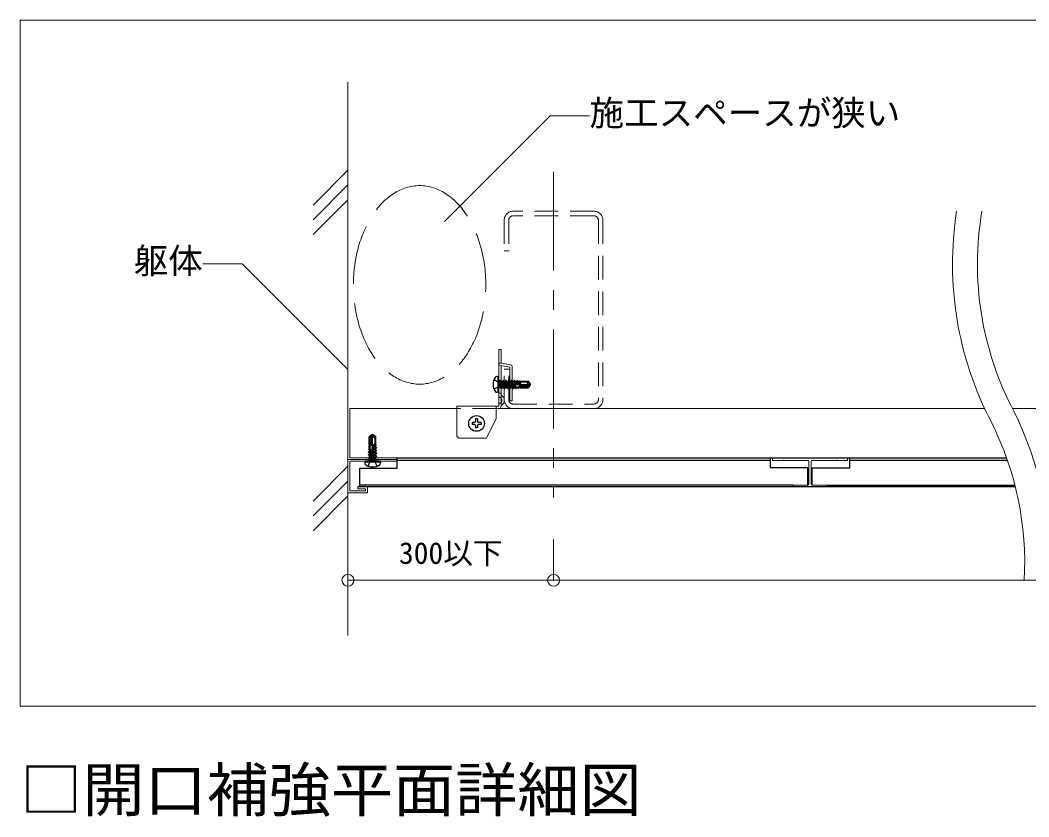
# Model space of a CAD drawing. Units: millimetres, scale not verified. Extents: x -1950 to 1950, y -1347 to 1325.
# Drawn here: x 20 to 531, y 55 to 458 of the extents above; entities that cross this region are included whole.
import ezdxf
from ezdxf.enums import TextEntityAlignment as Align

# ---------------------------------------------------------------- set-up
doc = ezdxf.new("R2010")
doc.units = ezdxf.units.MM
doc.header["$LTSCALE"] = 10
doc.header["$PDMODE"] = 32
doc.header["$PDSIZE"] = 6
for name, pattern in [('CHAIN1', [8, 5, -1, 1, -1]), ('DASHED1', [1.8, 1.2, -0.6]), ('DASHED3', [4, 3, -1]), ('LONG_DASHED1', [7, 6, -1])]:
    doc.linetypes.add(name, pattern=pattern)
for name, color, linetype, lineweight in [('4-0_中心線', 4, 'CHAIN1', 9), ('4-1_吊り材', 7, 'Continuous', 18), ('4-2_野縁受け', 3, 'Continuous', 18), ('4-3_野縁', 2, 'Continuous', 25), ('4-5_寸法', 4, 'Continuous', 9), ('4-6_文字', 7, 'Continuous', 18), ('4-9_躯体他', 4, 'Continuous', 9), ('4-B_補強金具・金具・その他', 3, 'Continuous', 18), ('4-C_ビス・アンカーボルト・強調図形', 2, 'Continuous', 25), ('F-3_野縁', 3, 'Continuous', 18)]:
    doc.layers.add(name, color=color, linetype=linetype, lineweight=lineweight)
doc.styles.add('ＭＳ ゴシック', font='')
doc.styles.get('ＭＳ ゴシック').set_extended_font_data('MS Gothic')

msp = doc.modelspace()

# ---------------------------------------------------------------- linework, layer by layer
at = {"layer": '4-0_中心線'}
msp.add_line((290.34, 381.72), (290.34, 216.72), dxfattribs=at)
at = {"layer": '4-1_吊り材'}
for p, q in [((187.1, 236.72), (187.1, 261.72)), ((187.1, 261.72), (241.32, 261.72)), ((261.32, 261.72), (508.85, 261.72)), ((522.92, 261.72), (691.32, 261.72)), ((187.1, 236.72), (519.96, 236.72))]:
    msp.add_line(p, q, dxfattribs=at)
at = {"layer": '4-2_野縁受け'}
for p, q in [((401.34, 236.72), (439.34, 236.72)), ((401.34, 236.72), (401.34, 235.52)), ((401.34, 235.52), (406.74, 235.52)), ((406.74, 235.52), (406.84, 235.72)), ((406.84, 235.72), (406.94, 235.52)), ((406.94, 235.52), (419.24, 235.52)), ((421.44, 235.52), (433.74, 235.52)), ((433.84, 235.72), (433.74, 235.52)), ((433.94, 235.52), (433.84, 235.72)), ((433.94, 235.52), (439.34, 235.52)), ((439.34, 235.52), (439.34, 236.72)), ((419.74, 235.02), (419.74, 223.52)), ((420.94, 223.52), (420.94, 235.02)), ((411.84, 222.02), (428.84, 222.02)), ((419.84, 222.02), (420.84, 222.02)), ((421.44, 223.02), (428.84, 223.02)), ((428.84, 222.02), (428.84, 223.02))]:
    msp.add_line(p, q, dxfattribs=at)
msp.add_lwpolyline([(419.24, 223.02), (411.84, 223.02), (411.84, 222.02)], dxfattribs=at)
for centre, start, end in [((419.24, 235.02), 0, 90), ((421.44, 235.02), 90, 180), ((419.24, 223.52), 270, 0), ((421.44, 223.52), 180, 270)]:
    msp.add_arc(centre, 0.5, start, end, dxfattribs=at)
at = {"layer": '4-3_野縁'}
for p, q in [((211.1, 236.72), (519.96, 236.72)), ((400.24, 235.52), (211.1, 235.52)), ((440.44, 231.72), (440.44, 236.72)), ((520.38, 235.52), (440.44, 235.52)), ((421.44, 231.72), (440.44, 231.72)), ((421.44, 223.02), (421.44, 231.72)), ((524.39, 222.02), (191.1, 222.02)), ((411.84, 223.02), (192.1, 223.02)), ((428.84, 223.02), (524.13, 223.02))]:
    msp.add_line(p, q, dxfattribs=at)
for points in [[(192.1, 222.02), (192.1, 231.52), (211.1, 231.52), (211.1, 236.72)], [(419.24, 223.02), (419.24, 231.72), (400.24, 231.72), (400.24, 236.72)]]:
    msp.add_lwpolyline(points, dxfattribs=at)
at = {"layer": '4-5_寸法'}
for p, q in [((186.1, 174.76), (186.1, 195.42)), ((290.34, 174.76), (290.34, 195.42)), ((186.1, 174.76), (290.34, 174.76)), ((290.34, 174.76), (740.34, 174.76))]:
    msp.add_line(p, q, dxfattribs=at)
at = {"layer": '4-5_寸法', "color": 7}
for p in [(186.1, 174.76), (290.34, 174.76)]:
    msp.add_point(p, dxfattribs=at)
at = {"layer": '4-6_文字'}
for p, q in [((132.55, 335.1), (112.55, 335.1)), ((186.1, 281.55), (132.55, 335.1))]:
    msp.add_line(p, q, dxfattribs=at)
msp.add_lwpolyline([(235.02, 356.47), (288.57, 410.02), (308.57, 410.02)], dxfattribs=at)
for centre, radius, start, end in [((665.2, 334.95), 172.65, 171.0799, 207.7351), ((665.2, 334.95), 160.02, 170.3695, 207.7351), ((369.11, 183.34), 172.65, 357.1523, 26.5414), ((369.11, 183.34), 160.02, 356.9274, 26.5414)]:
    msp.add_arc(centre, radius, start, end, dxfattribs=at)
at = {"layer": '4-6_文字', "linetype": 'DASHED3'}
msp.add_ellipse((222.45, 324.41), major_axis=(0, 50.29), ratio=0.666667, dxfattribs=at)
at = {"layer": '4-9_躯体他'}
for p, q in [((186.1, 427.17), (186.1, 146.82)), ((168.42, 364.85), (186.1, 382.52)), ((168.42, 357.35), (186.1, 375.02)), ((168.42, 349.85), (186.1, 367.52)), ((168.42, 214.85), (186.1, 232.52)), ((168.42, 207.35), (186.1, 225.02)), ((168.42, 199.85), (186.1, 217.52))]:
    msp.add_line(p, q, dxfattribs=at)
at = {"layer": '4-9_躯体他', "linetype": 'DASHED1'}
for p, q in [((310.74, 361.72), (269.94, 361.72)), ((310.74, 359.42), (270.14, 359.42)), ((265.34, 357.12), (265.34, 341.72)), ((267.64, 357.12), (267.64, 341.72)), ((313.04, 357.12), (313.04, 266.32)), ((315.34, 357.12), (315.34, 266.32)), ((267.84, 341.72), (265.34, 341.72)), ((265.34, 266.32), (265.34, 281.72)), ((267.64, 281.72), (265.34, 281.72)), ((267.64, 266.32), (267.64, 281.72)), ((269.94, 264.02), (310.74, 264.02)), ((310.74, 261.72), (269.94, 261.72))]:
    msp.add_line(p, q, dxfattribs=at)
for centre, radius, start, end in [((269.94, 357.12), 4.6, 90, 180), ((269.94, 357.12), 2.3, 90, 180), ((310.74, 357.12), 4.6, 0, 90), ((310.74, 357.12), 2.3, 0, 90), ((269.94, 266.32), 4.6, 180, 270), ((269.94, 266.32), 2.3, 180, 270), ((310.74, 266.32), 2.3, 270, 0), ((310.74, 266.32), 4.6, 270, 0)]:
    msp.add_arc(centre, radius, start, end, dxfattribs=at)
at = {"layer": '4-B_補強金具・金具・その他'}
for p, q in [((263.72, 291.72), (262.52, 291.72)), ((262.52, 264.32), (262.52, 291.72)), ((263.52, 283.54), (268.22, 282.71)), ((263.72, 263.37), (263.72, 283.5)), ((268.22, 265.72), (268.22, 282.71)), ((269.42, 282.71), (269.42, 265.72)), ((262.52, 267.52), (262.52, 264.32)), ((241.32, 247.72), (241.32, 262.92)), ((261.32, 256.72), (261.32, 262.92)), ((261.32, 261.72), (262.52, 261.72)), ((263.72, 262.92), (263.72, 263.37)), ((268.22, 265.72), (269.42, 265.72)), ((261.32, 256.72), (256.32, 246.72)), ((241.32, 247.72), (242.32, 246.72)), ((242.32, 246.72), (256.32, 246.72)), ((186.1, 236.02), (186.1, 219.02)), ((186.1, 236.02), (211.1, 236.02)), ((211.1, 236.02), (211.1, 235.02)), ((187.1, 235.02), (211.1, 235.02)), ((191.1, 222.02), (191.1, 221.02)), ((191.1, 221.02), (195.1, 221.02)), ((195.1, 221.02), (195.1, 220.02)), ((186.1, 219.02), (196.1, 219.02))]:
    msp.add_line(p, q, dxfattribs=at)
at = {"layer": '4-B_補強金具・金具・その他', "linetype": 'DASHED1'}
for p, q in [((263.72, 284.72), (262.52, 284.72)), ((262.52, 273.97), (263.72, 273.97)), ((262.52, 269.47), (263.72, 269.47)), ((261.32, 261.72), (241.32, 261.72))]:
    msp.add_line(p, q, dxfattribs=at)
at = {"layer": '4-B_補強金具・金具・その他'}
for points in [[(268.43, 283.89), (263.72, 284.72), (263.72, 291.72)], [(262.52, 264.32), (262.52, 262.92), (241.32, 262.92)], [(187.1, 235.02), (187.1, 220.02), (195.1, 220.02)], [(191.1, 222.02), (196.1, 222.02), (196.1, 219.02)]]:
    msp.add_lwpolyline(points, dxfattribs=at)
for centre, radius, start, end in [((263.72, 284.72), 1.2, 180, 260.0494), ((268.22, 282.71), 1.2, 0, 80.0494), ((262.52, 265.92), 2.82, 295.209, 64.791), ((262.52, 262.92), 1.2, 270, 0)]:
    msp.add_arc(centre, radius, start, end, dxfattribs=at)
at = {"layer": '4-B_補強金具・金具・その他', "linetype": 'DASHED1'}
msp.add_arc((262.52, 265.92), 1.6, 270, 90, dxfattribs=at)
at = {"layer": '4-C_ビス・アンカーボルト・強調図形', "linetype": 'LONG_DASHED1'}
for p, q in [((260.15, 276.27), (262.46, 275.12)), ((260.15, 271.67), (262.46, 272.83)), ((263.07, 273.97), (262.46, 275.12)), ((263.07, 273.97), (262.46, 272.83))]:
    msp.add_line(p, q, dxfattribs=at)
at = {"layer": '4-C_ビス・アンカーボルト・強調図形'}
for p, q in [((262.02, 277.97), (261.72, 277.97)), ((262.02, 277.97), (262.02, 269.97)), ((262.52, 276.07), (262.84, 275.75)), ((263.35, 276.07), (263.32, 276.02)), ((263.32, 275.93), (263.35, 276.07)), ((263.32, 275.3), (263.45, 276.07)), ((263.35, 276.07), (263.45, 276.07)), ((263.45, 276.07), (263.8, 275.47)), ((264, 271.96), (264.76, 276.07)), ((264.76, 276.07), (264.41, 275.47)), ((264.76, 276.07), (264.86, 276.07)), ((265.43, 271.96), (266.19, 276.07)), ((266.19, 276.07), (265.85, 275.47)), ((266.19, 276.07), (266.29, 276.07)), ((266.84, 271.96), (267.6, 276.07)), ((267.6, 276.07), (267.26, 275.47)), ((267.6, 276.07), (267.7, 276.07)), ((268.31, 271.87), (269.01, 276.07)), ((269.01, 276.07), (268.67, 275.47)), ((269.01, 276.07), (269.11, 276.07)), ((269.72, 271.87), (270.42, 276.07)), ((270.42, 276.07), (270.08, 275.47)), ((270.42, 276.07), (270.52, 276.07)), ((271.48, 273.95), (271.83, 276.07)), ((271.83, 276.07), (271.49, 275.47)), ((271.83, 276.07), (271.93, 276.07)), ((262.52, 271.87), (262.84, 272.19)), ((262.84, 272.19), (262.84, 275.75)), ((263.32, 275.74), (262.84, 275.75)), ((263.32, 272.2), (262.84, 272.19)), ((263.32, 272.2), (263.32, 276.02)), ((263.8, 275.47), (263.32, 273.46)), ((263.32, 272.47), (263.74, 272.47)), ((263.74, 272.42), (264.41, 275.47)), ((264, 271.96), (263.74, 272.42)), ((264, 271.96), (264.18, 271.92)), ((264.18, 271.92), (264.5, 272.47)), ((265.21, 275.47), (264.5, 272.47)), ((264.5, 272.47), (265.17, 272.47)), ((265.17, 272.42), (265.85, 275.47)), ((265.43, 271.96), (265.17, 272.42)), ((265.43, 271.96), (265.62, 271.92)), ((265.62, 271.92), (265.93, 272.47)), ((266.64, 275.47), (265.93, 272.47)), ((265.93, 272.47), (266.58, 272.47)), ((266.58, 272.42), (267.26, 275.47)), ((266.84, 271.96), (266.58, 272.42)), ((266.84, 271.96), (267.03, 271.92)), ((267.03, 271.92), (267.34, 272.47)), ((268.05, 275.47), (267.34, 272.47)), ((267.34, 272.47), (267.96, 272.47)), ((267.96, 272.47), (268.67, 275.47)), ((268.31, 271.87), (267.96, 272.47)), ((268.05, 275.47), (268.67, 275.47)), ((268.31, 271.87), (268.41, 271.87)), ((268.41, 271.87), (268.75, 272.47)), ((269.46, 275.47), (268.75, 272.47)), ((268.75, 272.47), (269.37, 272.47)), ((269.37, 272.47), (270.08, 275.47)), ((269.72, 271.87), (269.37, 272.47)), ((269.46, 275.47), (270.08, 275.47)), ((269.72, 271.87), (269.82, 271.87)), ((269.82, 271.87), (270.16, 272.47)), ((270.87, 275.47), (270.16, 272.47)), ((270.16, 272.47), (270.78, 272.47)), ((270.84, 272.7), (270.59, 272.72)), ((273.52, 274.29), (270.73, 273.54)), ((270.78, 272.47), (270.84, 272.7)), ((271.13, 271.87), (270.78, 272.47)), ((270.84, 272.7), (271.3, 272.88)), ((270.87, 275.47), (271.49, 275.47)), ((271.05, 273.62), (271.49, 275.47)), ((271.05, 273.62), (271.48, 273.95)), ((271.13, 271.87), (271.3, 272.88)), ((271.13, 271.87), (271.23, 271.87)), ((271.23, 271.87), (271.4, 272.87)), ((271.23, 271.87), (271.57, 272.47)), ((271.4, 272.87), (271.3, 272.88)), ((271.4, 272.87), (271.62, 272.66)), ((271.58, 273.97), (271.48, 273.95)), ((271.62, 272.66), (271.57, 272.47)), ((271.57, 272.47), (272.19, 272.47)), ((271.58, 273.97), (271.9, 273.85)), ((276.86, 273.77), (271.6, 273.77)), ((272.23, 272.63), (271.62, 272.66)), ((272.28, 275.47), (271.9, 273.85)), ((272.19, 272.47), (272.23, 272.63)), ((272.48, 271.97), (272.19, 272.47)), ((272.23, 272.63), (272.61, 272.81)), ((272.28, 275.47), (272.9, 275.47)), ((272.48, 271.97), (272.61, 272.81)), ((272.48, 271.97), (272.74, 272.05)), ((272.56, 274.03), (272.9, 275.47)), ((272.56, 274.03), (272.85, 274.32)), ((272.91, 272.79), (272.61, 272.81)), ((272.74, 272.05), (272.91, 272.79)), ((272.74, 272.05), (272.98, 272.47)), ((272.85, 274.32), (273.08, 275.8)), ((273.3, 274.44), (272.85, 274.32)), ((273.08, 275.8), (272.9, 275.47)), ((272.91, 272.79), (273.01, 272.58)), ((273.01, 272.58), (272.98, 272.47)), ((272.98, 272.47), (273.52, 272.47)), ((273.52, 272.55), (273.01, 272.58)), ((273.02, 274.16), (273.02, 272.58)), ((276.62, 273.07), (273.02, 273.07)), ((277.25, 272.77), (273.02, 272.77)), ((273.08, 275.8), (273.52, 275.67)), ((273.3, 274.44), (273.52, 275.41)), ((273.3, 274.44), (273.4, 274.26)), ((273.52, 274.77), (273.4, 274.26)), ((273.52, 275.67), (277.51, 275.67)), ((273.52, 274.29), (273.52, 275.67)), ((276.47, 275.07), (273.52, 275.07)), ((273.52, 272.27), (273.52, 272.55)), ((273.52, 272.27), (277.51, 272.27)), ((276.62, 273.07), (278.03, 273.88)), ((277.12, 273.92), (276.86, 273.77)), ((277.23, 274.68), (277.27, 274.61)), ((278.03, 273.88), (277.25, 272.77)), ((277.25, 272.77), (277.51, 272.27)), ((277.28, 275.42), (277.51, 275.67)), ((278.44, 273.61), (277.51, 272.27)), ((278.03, 273.88), (278.52, 273.97)), ((278.44, 273.61), (278.03, 273.88)), ((278.08, 274.07), (278.52, 273.97)), ((278.52, 273.97), (278.44, 273.61)), ((251.82, 256.52), (250.82, 256.52)), ((250.82, 256.52), (250.82, 255.22)), ((251.82, 256.52), (251.82, 255.22)), ((250.32, 254.72), (249.02, 254.72)), ((249.02, 254.72), (249.02, 253.72)), ((250.32, 253.72), (249.02, 253.72)), ((250.82, 253.22), (250.82, 251.92)), ((251.82, 251.92), (250.82, 251.92)), ((251.82, 253.22), (251.82, 251.92)), ((253.62, 254.72), (252.32, 254.72)), ((253.62, 253.72), (252.32, 253.72)), ((253.62, 254.72), (253.62, 253.72)), ((198.24, 248.44), (196.9, 247.5)), ((196.9, 243.52), (196.9, 247.5)), ((197.4, 247.24), (196.9, 247.5)), ((198.51, 248.02), (197.4, 247.24)), ((197.4, 247.24), (197.4, 243.02)), ((197.7, 246.62), (198.51, 248.02)), ((197.7, 246.62), (197.7, 243.02)), ((198.24, 248.44), (198.51, 248.02)), ((198.55, 247.12), (198.4, 246.86)), ((198.4, 246.86), (198.4, 241.59)), ((198.51, 248.02), (198.6, 248.52)), ((198.96, 248.44), (198.6, 248.52)), ((200.3, 247.5), (198.96, 248.44)), ((199.31, 247.22), (199.24, 247.27)), ((199.7, 246.47), (199.7, 243.52)), ((200.05, 247.27), (200.3, 247.5)), ((200.3, 243.52), (200.3, 247.5)), ((196.5, 241.22), (197.1, 241.57)), ((196.5, 241.22), (197.5, 241.39)), ((196.5, 241.12), (197.51, 241.29)), ((196.5, 241.12), (196.5, 241.22)), ((196.5, 241.12), (197.1, 240.78)), ((196.5, 239.71), (200.7, 240.42)), ((196.6, 242.47), (196.68, 242.73)), ((196.6, 242.47), (197.43, 242.61)), ((196.6, 242.47), (197.1, 242.19)), ((196.68, 242.73), (197.1, 242.98)), ((196.68, 242.73), (197.42, 242.91)), ((196.9, 243.52), (197.18, 243.52)), ((197.1, 242.98), (197.1, 243.52)), ((197.21, 243.01), (197.1, 242.98)), ((197.1, 242.19), (197.25, 242.22)), ((197.1, 241.57), (197.1, 242.19)), ((197.29, 241.61), (197.1, 241.57)), ((200.1, 240.86), (197.1, 240.16)), ((197.1, 240.78), (197.33, 240.83)), ((197.1, 240.16), (197.1, 240.78)), ((197.18, 243.52), (197.21, 243.01)), ((198.78, 243.02), (197.21, 243.02)), ((197.42, 242.91), (197.21, 243.01)), ((197.25, 242.22), (197.43, 242.61)), ((197.25, 242.22), (197.29, 241.61)), ((197.5, 241.39), (197.29, 241.61)), ((197.33, 240.83), (197.51, 241.29)), ((197.33, 240.83), (197.34, 240.58)), ((197.42, 242.91), (197.43, 242.61)), ((197.5, 241.39), (197.51, 241.29)), ((198.92, 243.52), (198.17, 240.73)), ((198.25, 241.05), (200.1, 241.48)), ((198.25, 241.05), (198.57, 241.47)), ((200.1, 242.27), (198.48, 241.89)), ((198.6, 241.58), (198.48, 241.89)), ((198.57, 241.47), (200.7, 241.83)), ((198.6, 241.58), (198.57, 241.47)), ((198.66, 242.55), (200.1, 242.89)), ((198.66, 242.55), (198.94, 242.84)), ((199.4, 243.52), (198.89, 243.4)), ((199.07, 243.29), (198.89, 243.4)), ((198.92, 243.52), (200.3, 243.52)), ((199.07, 243.29), (198.94, 242.84)), ((198.94, 242.84), (200.42, 243.08)), ((199.07, 243.29), (200.04, 243.52)), ((200.42, 243.08), (200.1, 242.89)), ((200.1, 242.27), (200.1, 242.89)), ((200.7, 241.83), (200.1, 241.48)), ((200.1, 240.86), (200.1, 241.48)), ((200.7, 240.42), (200.1, 240.07)), ((200.42, 243.08), (200.3, 243.52)), ((200.7, 241.83), (200.7, 241.93)), ((200.7, 240.42), (200.7, 240.52)), ((196.5, 239.81), (197.1, 240.16)), ((196.5, 239.71), (196.5, 239.81)), ((196.5, 239.71), (197.1, 239.37)), ((196.5, 238.3), (200.7, 239.01)), ((196.5, 238.4), (197.1, 238.75)), ((196.5, 238.3), (196.5, 238.4)), ((196.5, 238.3), (197.1, 237.96)), ((196.5, 235.02), (196.82, 235.34)), ((196.55, 237.02), (197.1, 237.34)), ((196.59, 236.84), (196.55, 237.02)), ((196.59, 236.84), (200.7, 237.6)), ((196.59, 236.84), (197.05, 236.57)), ((196.82, 235.34), (200.38, 235.34)), ((200.14, 236.61), (197, 235.87)), ((197, 235.87), (197.05, 236.57)), ((197.05, 236.57), (200.1, 237.25)), ((197.1, 239.37), (200.1, 240.07)), ((200.1, 239.45), (197.1, 238.75)), ((197.1, 238.75), (197.1, 239.37)), ((197.1, 237.96), (200.1, 238.66)), ((200.1, 238.04), (197.1, 237.34)), ((197.1, 237.34), (197.1, 237.96)), ((198.6, 235.57), (197.45, 234.96)), ((198.6, 235.57), (199.74, 234.96)), ((199.55, 235.82), (200.42, 236.02)), ((199.89, 235.82), (200.19, 235.9)), ((200.1, 239.45), (200.1, 240.07)), ((200.7, 239.01), (200.1, 238.66)), ((200.1, 238.04), (200.1, 238.66)), ((200.7, 237.6), (200.1, 237.25)), ((200.1, 237.23), (200.1, 237.25)), ((200.14, 236.61), (200.1, 237.23)), ((200.42, 236.02), (200.19, 235.9)), ((200.2, 235.82), (200.19, 235.9)), ((200.37, 235.82), (200.38, 235.34)), ((200.7, 235.02), (200.38, 235.34)), ((200.42, 236.02), (200.5, 236.4)), ((200.7, 239.01), (200.7, 239.11)), ((200.7, 237.6), (200.7, 237.7)), ((202.6, 234.52), (194.6, 234.52)), ((194.6, 234.52), (194.6, 234.22)), ((202.1, 235.02), (195.1, 235.02)), ((196.3, 232.64), (197.45, 234.96)), ((200.9, 232.64), (199.74, 234.96)), ((202.6, 234.52), (202.6, 234.22))]:
    msp.add_line(p, q, dxfattribs=at)
for points in [[(264.18, 271.92), (264.86, 276.07), (265.21, 275.47)], [(265.62, 271.92), (266.29, 276.07), (266.64, 275.47)], [(267.03, 271.92), (267.7, 276.07), (268.05, 275.47)], [(268.41, 271.87), (269.11, 276.07), (269.46, 275.47)], [(269.82, 271.87), (270.52, 276.07), (270.87, 275.47)], [(271.58, 273.97), (271.93, 276.07), (272.28, 275.47)], [(263.77, 275.51), (264.39, 275.47), (264.41, 275.47)], [(265.2, 275.51), (265.82, 275.47), (265.85, 275.47)], [(266.61, 275.51), (267.23, 275.47), (267.26, 275.47)], [(277.51, 275.67), (278.44, 274.33), (278.52, 273.97)], [(198.7, 248.08), (198.6, 248.52), (198.24, 248.44)], [(196.5, 239.81), (200.7, 240.52), (200.1, 240.86)], [(198.6, 241.58), (200.7, 241.93), (200.1, 242.27)], [(196.5, 238.4), (200.7, 239.11), (200.1, 239.45)], [(196.55, 237.02), (200.7, 237.7), (200.1, 238.04)], [(200.37, 235.82), (196.83, 235.82), (196.82, 235.34)], [(197.08, 235.82), (200.5, 236.4), (200.14, 236.61)], [(198.5, 235.02), (198.6, 235.22), (198.7, 235.02)]]:
    msp.add_lwpolyline(points, dxfattribs=at)
msp.add_circle((251.32, 254.22), 4, dxfattribs=at)
for centre, radius, start, end in [((266.22, 273.97), 6.5, 148.1092, 211.8908), ((261.72, 276.77), 1.2, 90, 148.1092), ((262.02, 277.47), 0.5, 0, 90), ((271.27, 273.02), 0.75, 136.4554, 203.9207), ((276.47, 276.17), 1.1, 270, 317.1543), ((276.47, 274.15), 0.921, 35, 90), ((277.71, 275.02), 0.594, 137.1543, 215), ((276.88, 274.33), 0.479, 300, 35), ((277.79, 272.76), 1.34, 77.5, 120), ((278.37, 275.38), 1.34, 215, 257.5), ((261.72, 271.17), 1.2, 211.8908, 270), ((262.02, 270.47), 0.5, 270, 0), ((250.32, 255.22), 0.5, 270, 0), ((250.32, 253.22), 0.5, 0, 90), ((252.32, 255.22), 0.5, 180, 270), ((252.32, 253.22), 0.5, 90, 180), ((197.38, 247.79), 1.34, 330, 12.5), ((198.96, 246.88), 0.479, 55, 150), ((200.01, 248.37), 1.34, 192.5, 235), ((199.65, 247.71), 0.594, 235, 312.8457), ((198.78, 246.47), 0.921, 0, 55), ((200.8, 246.47), 1.1, 132.8457, 180), ((197.65, 241.27), 0.75, 246.0793, 313.5446), ((195.1, 234.52), 0.5, 90, 180), ((195.8, 234.22), 1.2, 180, 238.1092), ((198.6, 238.72), 6.5, 238.1092, 301.8908), ((201.4, 234.22), 1.2, 301.8908, 0), ((202.1, 234.52), 0.5, 0, 90)]:
    msp.add_arc(centre, radius, start, end, dxfattribs=at)
at = {"layer": 'F-3_野縁'}
for p, q in [((20, 458.5), (20, 111)), ((20, 458.5), (1910, 458.5)), ((1910, 111), (20, 111))]:
    msp.add_line(p, q, dxfattribs=at)

# ---------------------------------------------------------------- texts
at = {"layer": '4-5_寸法', "style": 'ＭＳ ゴシック'}
msp.add_text('300以下', height=11, dxfattribs=at).set_placement((211.97, 179.76), align=Align.BOTTOM_LEFT)
at = {"layer": '4-6_文字', "style": 'ＭＳ ゴシック'}
for s, p in [('施工スペースが狭い', (308.57, 401.27)), ('躯体', (77.55, 326.35))]:
    msp.add_text(s, height=12.83, dxfattribs=at).set_placement(p, align=Align.BOTTOM_LEFT)
at = {"layer": 'F-3_野縁', "color": 7, "style": 'ＭＳ ゴシック', "width": 1.05}
msp.add_text('□開口補強平面詳細図', height=21.99, dxfattribs=at).set_placement((20, 51), align=Align.BOTTOM_LEFT)

doc.saveas('drawing.dxf')
